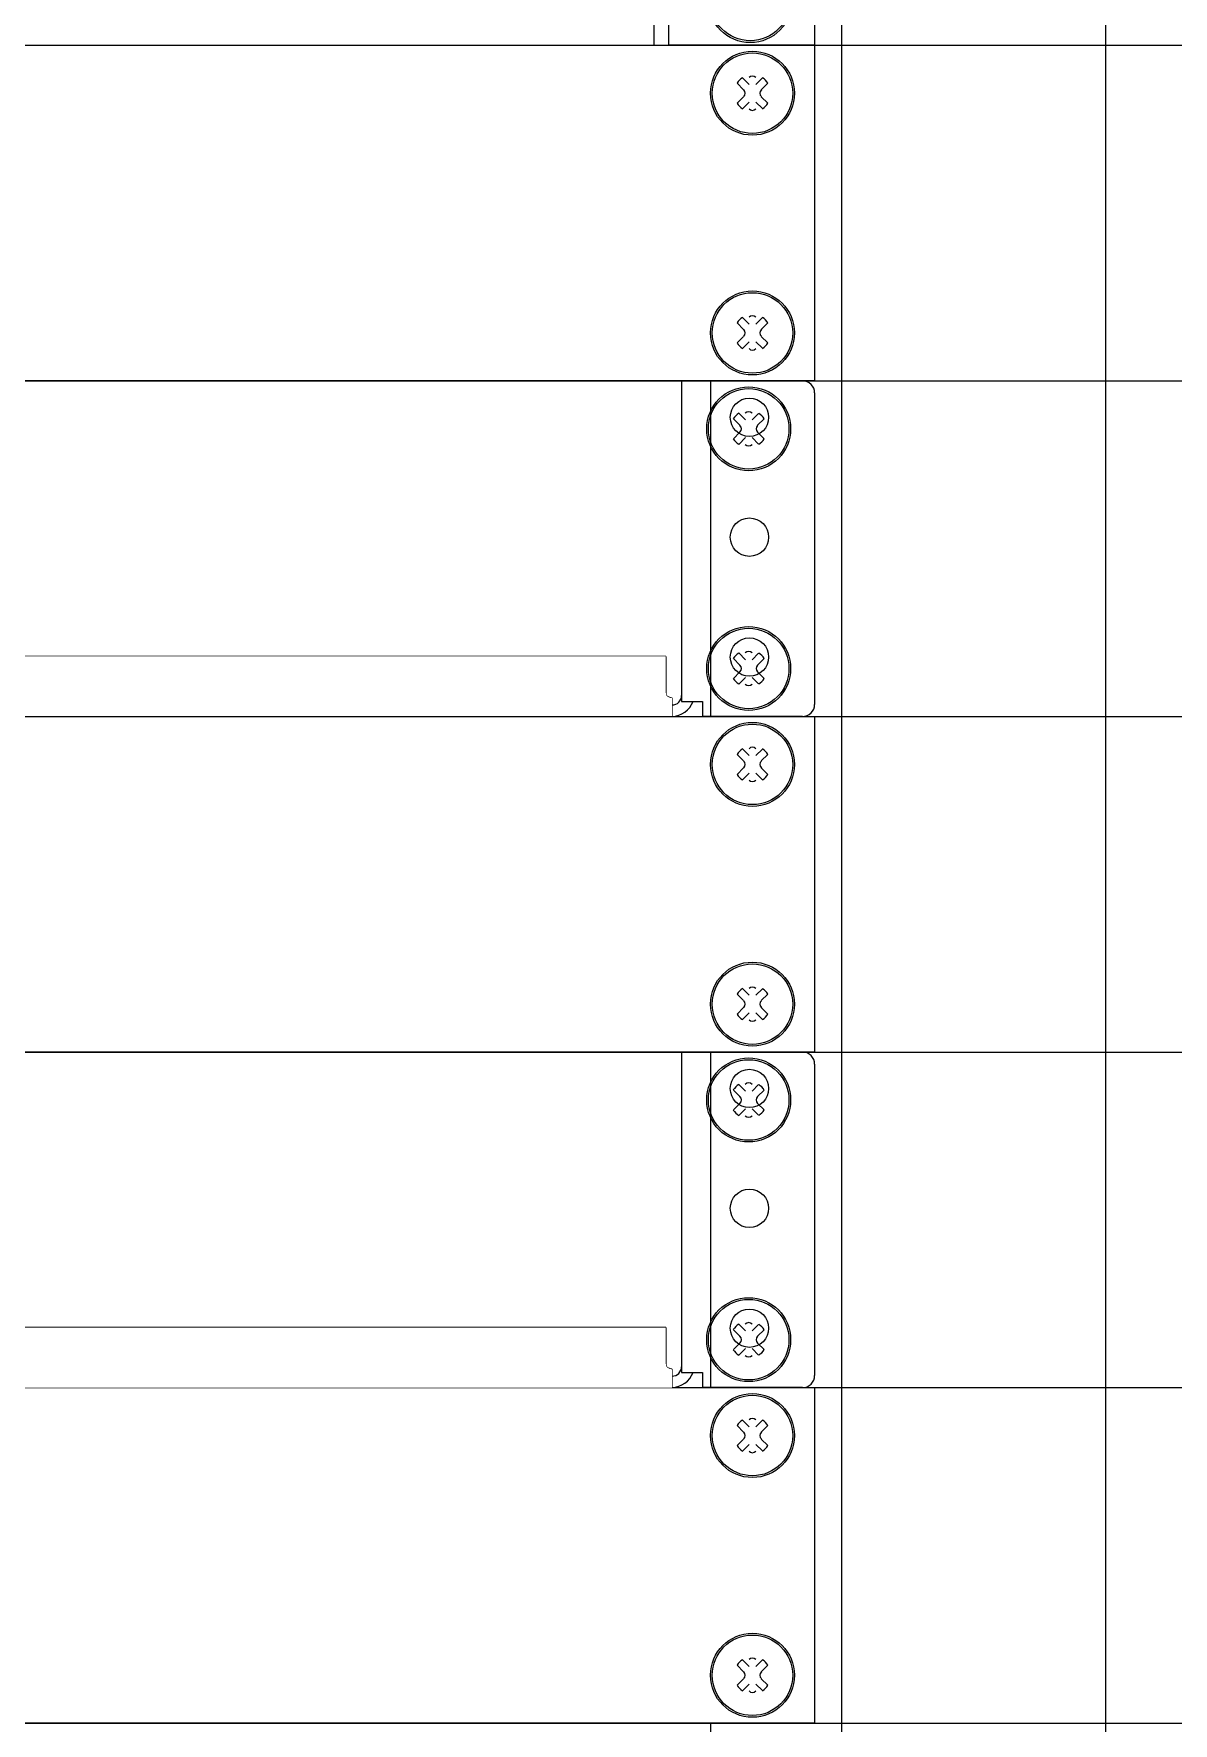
# Model space of a CAD drawing. Header units: millimetres. Extents: x -71336 to -33468, y -26189 to 22712.
# Drawn here: x -34159.9 to -34008.9, y -5231.2 to -5007.4 of the extents above; entities that cross this region are included whole.
import ezdxf

# ---------------------------------------------------------------- set-up
doc = ezdxf.new("R2010")
doc.units = ezdxf.units.MM
doc.set_wipeout_variables(frame=1)
doc.layers.add('SC - Equipment', color=7, linetype='Continuous', lineweight=13)
doc.layers.add('SC - Rack Layout - U-guides and centreline', color=5, linetype='Continuous', lineweight=13, plot=False)
doc.styles.add('ARIAL', font='arial.ttf')

# ---------------------------------------------------------------- blocks, each defined once
blk = doc.blocks.new('*U199')
at = {"layer": 'SC - Rack Layout - U-guides and centreline', "ltscale": 5}
blk.add_lwpolyline([(-300, 0), (300, 0)], dxfattribs=at)
blk = doc.blocks.new('*U200')
at = {"layer": 'SC - Rack Layout - U-guides and centreline', "color": 0, "linetype": 'ByBlock', "lineweight": -2, "transparency": 16777216}
for p in [(0, 755.65), (0, 711.2), (0, 666.75), (0, 622.3), (0, 577.85), (0, 533.4)]:
    blk.add_blockref('*U199', p, dxfattribs=at)
blk = doc.blocks.new('*U201')
at = {"layer": 'SC - Equipment'}
for p, q in [((227.076, 807.974), (227.076, 852.424)), ((244.4623, 807.974), (244.4623, 852.424)), ((279.3873, 852.424), (279.3873, 807.974)), ((227.076, 763.524), (227.076, 807.974)), ((244.4623, 763.524), (244.4623, 807.974)), ((279.3873, 807.974), (279.3873, 763.524)), ((227.076, 719.074), (227.076, 763.524)), ((244.4623, 719.074), (244.4623, 763.524)), ((279.3873, 763.524), (279.3873, 719.074)), ((227.076, 674.624), (227.076, 719.074)), ((244.4623, 674.624), (244.4623, 719.074)), ((279.3873, 719.074), (279.3873, 674.624)), ((227.076, 630.174), (227.076, 674.624)), ((244.4623, 630.174), (244.4623, 674.624)), ((279.3873, 674.624), (279.3873, 630.174)), ((227.076, 585.724), (227.076, 630.174)), ((244.4623, 585.724), (244.4623, 630.174)), ((279.3873, 630.174), (279.3873, 585.724)), ((227.076, 541.274), (227.076, 585.724)), ((244.4623, 541.274), (244.4623, 585.724)), ((279.3873, 585.724), (279.3873, 541.274))]:
    blk.add_line(p, q, dxfattribs=at)
for centre in [(232.21315, 801.624), (232.21315, 785.749), (232.21315, 769.874), (232.21315, 757.174), (232.21315, 741.299), (232.21315, 725.424), (232.21315, 712.724), (232.21315, 696.849), (232.21315, 680.974), (232.21315, 668.274), (232.21315, 652.399), (232.21315, 636.524), (232.21315, 623.824), (232.21315, 607.949), (232.21315, 592.074)]:
    blk.add_circle(centre, 2.54, dxfattribs=at)
at = {"ltscale": 5, "style": 'ARIAL', "flags": 1}
blk.add_attdef('UNITS', (470.5, 46), '', height=9.73997, dxfattribs=at)
blk = doc.blocks.new('A$C7AF64265')
at = {"lineweight": 0}
for p, q in [((-1.17, 0.46), (-2.03, 1.32)), ((-0.43, 1.17), (-1.32, 2.05)), ((1.32, 2.03), (0.46, 1.17)), ((2.05, 1.32), (1.17, 0.46)), ((-1.17, -0.46), (-2.03, -1.32)), ((-0.43, -1.17), (-1.32, -2.05)), ((1.32, -2.03), (0.46, -1.17)), ((2.05, -1.32), (1.17, -0.46))]:
    blk.add_line(p, q, dxfattribs=at)
for centre, major_axis, start_param, end_param in [((0, 0), (3.93, 3.93), 5.497787, 11.780972), ((0, 0), (3.76, 3.76), 5.497787, 11.780972), ((-1.6, 0), (-0.448, 0.448), 3.141593, 4.71239), ((1.62, 0), (0.448, 0.448), 1.570797, 3.141593), ((0, 0), (-1.72, 1.72), 1.363172, 1.783535), ((0, -1.62), (0.448, 0.448), 3.141593, 4.712389), ((0, 0), (1.72, 1.72), 4.504765, 4.925127)]:
    blk.add_ellipse(centre, major_axis=major_axis, ratio=1, start_param=start_param, end_param=end_param, dxfattribs=at)
blk = doc.blocks.new('NETGEAR M4250-26G4F-PoE+')
at = {"ltscale": 5}
for p in [(220, 43.2), (-220, 0)]:
    blk.add_line(p, (220, 0), dxfattribs=at)
blk.add_wipeout([(221.97, 43.63), (221.97, 0), (241.3, 0), (241.3, 43.63)])
at = {"layer": 'SC - Equipment'}
for p, q in [((241.3, 18.65), (241.3, 0)), ((221.97, 0), (221.97, 3.68)), ((241.3, 0), (221.97, 0))]:
    blk.add_line(p, q, dxfattribs=at)
blk.add_blockref('A$C7AF64265', (232.77, 5.92), dxfattribs=at)
blk = doc.blocks.new('1U BLANK PANEL - RACK LAYOUT')
blk.add_wipeout([(-241.3, 44.45), (241.3, 44.45), (241.3, 0), (-241.3, 0)])
at = {"layer": 'SC - Equipment'}
for p, q in [((-241.3, 44.45), (241.3, 44.45)), ((241.3, 44.45), (241.3, 0)), ((231.89, 38.56), (231.03, 39.42)), ((232.63, 39.27), (231.74, 40.16)), ((234.38, 40.13), (233.52, 39.27)), ((235.12, 39.42), (234.23, 38.56)), ((231.89, 37.64), (231.03, 36.78)), ((232.63, 36.93), (231.74, 36.04)), ((234.38, 36.07), (233.52, 36.93)), ((235.12, 36.78), (234.23, 37.64)), ((231.89, 6.81), (231.03, 7.67)), ((232.63, 7.52), (231.74, 8.41)), ((234.38, 8.38), (233.52, 7.52)), ((235.12, 7.67), (234.23, 6.81)), ((231.89, 5.89), (231.03, 5.03)), ((232.63, 5.18), (231.74, 4.29)), ((234.38, 4.32), (233.52, 5.18)), ((235.12, 5.03), (234.23, 5.89)), ((241.3, 0), (-241.3, 0))]:
    blk.add_line(p, q, dxfattribs=at)
for centre, major_axis, start_param, end_param in [((233.06, 38.1), (5.56, 0), 0, 6.283185), ((233.06, 38.1), (5.33, 0), 0, 6.283185), ((233.06, 39.73), (0.635, 0), 0.785399, 2.356195), ((233.06, 38.1), (2.44, 0), 2.143456, 2.563819), ((231.46, 38.1), (0.635, 0), 5.497788, 7.068584), ((234.69, 38.1), (0.635, 0), 2.356195, 3.926991), ((233.06, 38.1), (2.44, 0), 0.57266, 0.993023), ((233.06, 38.1), (2.44, 0), 3.719366, 4.139729), ((233.06, 36.47), (0.635, 0), 3.926991, 5.497787), ((233.06, 38.1), (2.44, 0), 5.290163, 5.710525), ((233.06, 6.35), (5.56, 0), 0, 6.283185), ((233.06, 6.35), (5.33, 0), 0, 6.283185), ((233.06, 6.35), (2.44, 0), 2.143456, 2.563819), ((231.46, 6.35), (0.635, 0), 5.497788, 7.068584), ((233.06, 7.98), (0.635, 0), 0.785399, 2.356195), ((234.69, 6.35), (0.635, 0), 2.356195, 3.926991), ((233.06, 6.35), (2.44, 0), 0.57266, 0.993023), ((233.06, 6.35), (2.44, 0), 3.719366, 4.139729), ((233.06, 6.35), (2.44, 0), 5.290163, 5.710525), ((233.06, 4.72), (0.635, 0), 3.926991, 5.497787)]:
    blk.add_ellipse(centre, major_axis=major_axis, ratio=1, start_param=start_param, end_param=end_param, dxfattribs=at)
blk = doc.blocks.new('*U281')
blk.add_blockref('1U BLANK PANEL - RACK LAYOUT', (0, -44.45))
blk = doc.blocks.new('1U RACK SHELF - RACK LAYOUT')
at = {"layer": 'SC - Equipment', "flags": 128}
for points in [[(223.67, 44.45), (223.67, 2)], [(223.67, 44.45), (239.7, 44.45)], [(241.3, 42.85), (241.3, 1.59)], [(231.39, 38.56), (230.53, 39.42)], [(232.13, 39.27), (231.24, 40.16)], [(233.88, 40.13), (233.02, 39.27)], [(234.62, 39.42), (233.73, 38.56)], [(231.39, 37.64), (230.53, 36.78)], [(232.13, 36.93), (231.24, 36.04)], [(233.88, 36.07), (233.02, 36.93)], [(234.62, 36.78), (233.73, 37.64)], [(221.58, 7.95), (-221.52, 7.95)], [(221.58, 7.95), (221.58, 3.16)], [(231.39, 6.81), (230.53, 7.67)], [(232.13, 7.52), (231.24, 8.41)], [(233.88, 8.38), (233.02, 7.52)], [(234.62, 7.67), (233.73, 6.81)], [(231.39, 5.89), (230.53, 5.03)], [(232.13, 5.18), (231.24, 4.29)], [(233.88, 4.32), (233.02, 5.18)], [(234.62, 5.03), (233.73, 5.89)], [(222.42, 0), (222.42, 2.42)], [(222.42, 0), (-222.36, 0)], [(223.67, 2), (226.44, 2)], [(226.44, 2), (226.44, 0)], [(239.7, 0), (226.44, 0)]]:
    blk.add_lwpolyline(points, dxfattribs=at)
for points in [[(241.3, 42.85, 0.414214), (239.7, 44.45)], [(221.58, 3.16, 0.106933), (221.67, 2.77)], [(222.42, 1.53, 0.414214), (223.67, 2.77)], [(222.42, 0, 0.29889), (225.19, 2)], [(239.7, 0, 0.414214), (241.3, 1.59)]]:
    blk.add_lwpolyline(points, format="xyb", dxfattribs=at)
at = {"layer": 'SC - Equipment'}
for points in [[(221.86, 2.6), (221.84, 2.61), (221.82, 2.62), (221.8, 2.64), (221.78, 2.65), (221.77, 2.67), (221.75, 2.68), (221.73, 2.7), (221.71, 2.72), (221.7, 2.73), (221.68, 2.75), (221.67, 2.77)], [(222.12, 2.48), (222.1, 2.49), (222.07, 2.5), (222.05, 2.51), (222.02, 2.51), (222, 2.52), (221.98, 2.54), (221.95, 2.55), (221.93, 2.56), (221.91, 2.57), (221.88, 2.58), (221.86, 2.6)], [(222.42, 2.42), (222.39, 2.43), (222.37, 2.43), (222.34, 2.43), (222.31, 2.44), (222.28, 2.44), (222.26, 2.45), (222.23, 2.45), (222.2, 2.46), (222.17, 2.47), (222.15, 2.47), (222.12, 2.48)]]:
    blk.add_lwpolyline(points, dxfattribs=at)
for centre, major_axis, start_param, end_param in [((232.56, 38.1), (5.56, 0), 0, 6.283185), ((232.56, 38.1), (5.33, 0), 0, 6.283185), ((232.56, 39.72), (0.635, 0), 0.785399, 2.356195), ((232.56, 38.1), (2.44, 0), 2.143456, 2.563819), ((230.96, 38.1), (0.635, 0), 5.497788, 7.068584), ((234.19, 38.1), (0.635, 0), 2.356195, 3.926991), ((232.56, 38.1), (2.44, 0), 0.57266, 0.993023), ((232.56, 38.1), (2.44, 0), 3.719366, 4.139729), ((232.56, 36.47), (0.635, 0), 3.926991, 5.497787), ((232.56, 38.1), (2.44, 0), 5.290163, 5.710525), ((232.56, 6.35), (5.56, 0), 0, 6.283185), ((232.56, 6.35), (5.33, 0), 0, 6.283185), ((232.56, 6.35), (2.44, 0), 2.143456, 2.563819), ((230.96, 6.35), (0.635, 0), 5.497788, 7.068584), ((232.56, 7.97), (0.635, 0), 0.785399, 2.356195), ((234.19, 6.35), (0.635, 0), 2.356195, 3.926991), ((232.56, 6.35), (2.44, 0), 0.57266, 0.993023), ((232.56, 6.35), (2.44, 0), 3.719366, 4.139729), ((232.56, 6.35), (2.44, 0), 5.290163, 5.710525), ((232.56, 4.72), (0.635, 0), 3.926991, 5.497787)]:
    blk.add_ellipse(centre, major_axis=major_axis, ratio=1, start_param=start_param, end_param=end_param, dxfattribs=at)
blk.add_wipeout([(-222.36, 0), (-222.36, 2.42), (-222.28, 2.43), (-222.18, 2.45), (-222.07, 2.47), (-221.97, 2.51), (-221.89, 2.54), (-221.82, 2.58), (-221.77, 2.61), (-221.71, 2.66), (-221.68, 2.68), (-221.64, 2.73), (-221.62, 2.75), (-221.61, 2.77), (-221.58, 2.84), (-221.56, 2.91), (-221.54, 2.99), (-221.53, 3.07), (-221.52, 3.15), (-221.52, 3.32), (-221.52, 7.95), (221.58, 7.95), (221.58, 3.16), (221.59, 3.08), (221.59, 3.03), (221.6, 2.98), (221.61, 2.93), (221.63, 2.87), (221.64, 2.84), (221.65, 2.81), (221.66, 2.79), (221.67, 2.77), (221.73, 2.7), (221.77, 2.67), (221.82, 2.62), (221.89, 2.58), (221.98, 2.54), (222.06, 2.5), (222.15, 2.47), (222.28, 2.44), (222.38, 2.43), (222.42, 2.42), (222.42, 0)])

msp = doc.modelspace()

# ---------------------------------------------------------------- block references
at = {"layer": 'SC - Equipment'}
msp.add_blockref('*U201', (-34297.305, -5815.372), dxfattribs=at)
at = {"layer": 'SC - Rack Layout - U-guides and centreline'}
msp.add_blockref('*U200', (-34297.756, -5764.572), dxfattribs=at)

# ---------------------------------------------------------------- next in the draw order: block references
msp.add_blockref('NETGEAR M4250-26G4F-PoE+', (-34297.756, -5008.922))
at = {"layer": 'SC - Equipment'}
msp.add_blockref('*U281', (-34297.756, -5186.722), dxfattribs=at)

# ---------------------------------------------------------------- next in the draw order: block references
msp.add_blockref('*U281', (-34297.756, -5008.922), dxfattribs=at)

# ---------------------------------------------------------------- next in the draw order: block references
msp.add_blockref('1U RACK SHELF - RACK LAYOUT', (-34297.756, -5097.82))

# ---------------------------------------------------------------- next in the draw order: block references
msp.add_blockref('*U281', (-34297.756, -5097.822), dxfattribs=at)

# ---------------------------------------------------------------- next in the draw order: block references
msp.add_blockref('1U RACK SHELF - RACK LAYOUT', (-34297.756, -5186.72))

doc.saveas('drawing.dxf')
